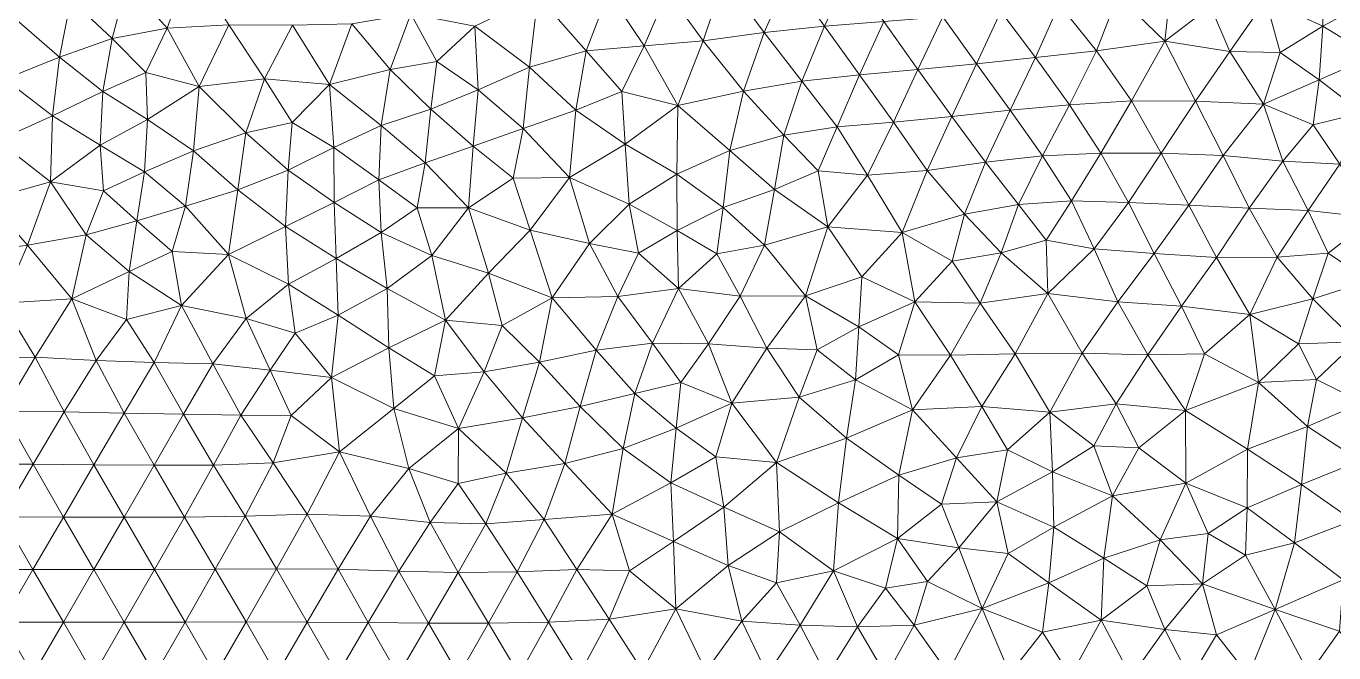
# Model space of a CAD drawing. Extents: x 1.2 to 53.9, y -43.5 to 3.2.
# Drawn here: x 40.299 to 44.602, y -39.549 to -37.486 of the extents above; entities that cross this region are included whole.
import ezdxf

# ---------------------------------------------------------------- set-up
doc = ezdxf.new("R2010")
doc.units = 0
doc.header["$MEASUREMENT"] = 0
doc.layers.add('layer', color=7, linetype='Continuous')

msp = doc.modelspace()

# ---------------------------------------------------------------- linework, layer by layer
at = {"layer": 'layer', "color": 47, "lineweight": 9}
for points in [[(40.7632, -37.4919), (40.839, -37.279), (40.6308, -37.3429)], [(40.9661, -37.4814), (40.839, -37.279), (40.7632, -37.4919)], [(44.5684, -37.2938), (44.3782, -37.3999), (44.5659, -37.4859)], [(44.7385, -37.3915), (44.5684, -37.2938), (44.5659, -37.4859)], [(40.5823, -37.5265), (40.6308, -37.3429), (40.4459, -37.3977)], [(40.7632, -37.4919), (40.6308, -37.3429), (40.5823, -37.5265)], [(42.5273, -37.5344), (42.5954, -37.3275), (42.4099, -37.3713)], [(42.7275, -37.5064), (42.5954, -37.3275), (42.5273, -37.5344)], [(42.7275, -37.5064), (42.8087, -37.3208), (42.5954, -37.3275)], [(42.9262, -37.4863), (42.8087, -37.3208), (42.7275, -37.5064)], [(42.9262, -37.4863), (43.0103, -37.3049), (42.8087, -37.3208)], [(43.1216, -37.4703), (43.0103, -37.3049), (42.9262, -37.4863)], [(44.0674, -37.3347), (43.8913, -37.3844), (44.0452, -37.5352)], [(44.1958, -37.4216), (44.0674, -37.3347), (44.0452, -37.5352)], [(41.9552, -37.6205), (41.9828, -37.3861), (41.7752, -37.4855)], [(42.1421, -37.5671), (41.9828, -37.3861), (41.9552, -37.6205)], [(42.1421, -37.5671), (42.2156, -37.3747), (41.9828, -37.3861)], [(42.3324, -37.5504), (42.2156, -37.3747), (42.1421, -37.5671)], [(42.3324, -37.5504), (42.4099, -37.3713), (42.2156, -37.3747)], [(42.5273, -37.5344), (42.4099, -37.3713), (42.3324, -37.5504)], [(43.8913, -37.3844), (43.6985, -37.4145), (43.8206, -37.567)], [(44.0452, -37.5352), (43.8913, -37.3844), (43.8206, -37.567)], [(40.4459, -37.3977), (40.2586, -37.4574), (40.4088, -37.588)], [(40.5823, -37.5265), (40.4459, -37.3977), (40.4088, -37.588)], [(43.6985, -37.4145), (43.5064, -37.4371), (43.6202, -37.5895)], [(43.8206, -37.567), (43.6985, -37.4145), (43.6202, -37.5895)], [(44.26, -37.5688), (44.1958, -37.4216), (44.0452, -37.5352)], [(44.3782, -37.3999), (44.1958, -37.4216), (44.26, -37.5688)], [(44.4254, -37.573), (44.3782, -37.3999), (44.26, -37.5688)], [(44.5659, -37.4859), (44.3782, -37.3999), (44.4254, -37.573)], [(44.7385, -37.3915), (44.5659, -37.4859), (44.7292, -37.5861)], [(40.4088, -37.588), (40.2586, -37.4574), (40.2287, -37.6606)], [(41.4967, -37.6289), (41.5646, -37.4449), (41.371, -37.4779)], [(41.4967, -37.6289), (41.6508, -37.6023), (41.5646, -37.4449)], [(41.6508, -37.6023), (41.7752, -37.4855), (41.5646, -37.4449)], [(43.0414, -37.6458), (43.1216, -37.4703), (42.9262, -37.4863)], [(43.2332, -37.6281), (43.1216, -37.4703), (43.0414, -37.6458)], [(43.2332, -37.6281), (43.315, -37.4552), (43.1216, -37.4703)], [(43.4258, -37.6096), (43.315, -37.4552), (43.2332, -37.6281)], [(43.5064, -37.4371), (43.315, -37.4552), (43.4258, -37.6096)], [(43.6202, -37.5895), (43.5064, -37.4371), (43.4258, -37.6096)], [(40.6929, -37.6387), (40.7632, -37.4919), (40.5823, -37.5265)], [(40.868, -37.6844), (40.7632, -37.4919), (40.6929, -37.6387)], [(40.9661, -37.4814), (40.7632, -37.4919), (40.868, -37.6844)], [(41.0833, -37.6598), (40.9661, -37.4814), (40.868, -37.6844)], [(41.1753, -37.4825), (40.9661, -37.4814), (41.0833, -37.6598)], [(41.2969, -37.6783), (41.1753, -37.4825), (41.0833, -37.6598)], [(41.2969, -37.6783), (41.371, -37.4779), (41.1753, -37.4825)], [(41.2969, -37.6783), (41.4967, -37.6289), (41.371, -37.4779)], [(41.7864, -37.6951), (41.7752, -37.4855), (41.6508, -37.6023)], [(41.9552, -37.6205), (41.7752, -37.4855), (41.7864, -37.6951)], [(42.6591, -37.6996), (42.7275, -37.5064), (42.5273, -37.5344)], [(42.8518, -37.6671), (42.7275, -37.5064), (42.6591, -37.6996)], [(42.8518, -37.6671), (42.9262, -37.4863), (42.7275, -37.5064)], [(43.0414, -37.6458), (42.9262, -37.4863), (42.8518, -37.6671)], [(44.5659, -37.4859), (44.4254, -37.573), (44.553, -37.6628)], [(44.7292, -37.5861), (44.5659, -37.4859), (44.553, -37.6628)], [(40.5517, -37.7005), (40.5823, -37.5265), (40.4088, -37.588)], [(40.6929, -37.6387), (40.5823, -37.5265), (40.5517, -37.7005)], [(42.2588, -37.7015), (42.3324, -37.5504), (42.1421, -37.5671)], [(42.4429, -37.7476), (42.3324, -37.5504), (42.2588, -37.7015)], [(42.4429, -37.7476), (42.5273, -37.5344), (42.3324, -37.5504)], [(42.6591, -37.6996), (42.5273, -37.5344), (42.4429, -37.7476)], [(44.0452, -37.5352), (43.8206, -37.567), (43.9357, -37.7315)], [(44.1469, -37.733), (44.0452, -37.5352), (43.9357, -37.7315)], [(44.26, -37.5688), (44.0452, -37.5352), (44.1469, -37.733)], [(40.3857, -37.7811), (40.4088, -37.588), (40.2287, -37.6606)], [(40.5517, -37.7005), (40.4088, -37.588), (40.3857, -37.7811)], [(41.6305, -37.7592), (41.6508, -37.6023), (41.4967, -37.6289)], [(41.7864, -37.6951), (41.6508, -37.6023), (41.6305, -37.7592)], [(42.1079, -37.7629), (42.1421, -37.5671), (41.9552, -37.6205)], [(42.2588, -37.7015), (42.1421, -37.5671), (42.1079, -37.7629)], [(43.6202, -37.5895), (43.4258, -37.6096), (43.5371, -37.7625)], [(43.7322, -37.7447), (43.6202, -37.5895), (43.5371, -37.7625)], [(43.8206, -37.567), (43.6202, -37.5895), (43.7322, -37.7447)], [(43.9357, -37.7315), (43.8206, -37.567), (43.7322, -37.7447)], [(44.3699, -37.7425), (44.26, -37.5688), (44.1469, -37.733)], [(44.4254, -37.573), (44.26, -37.5688), (44.3699, -37.7425)], [(44.553, -37.6628), (44.4254, -37.573), (44.3699, -37.7425)], [(44.7292, -37.5861), (44.553, -37.6628), (44.6945, -37.7715)], [(40.6988, -37.793), (40.6929, -37.6387), (40.5517, -37.7005)], [(40.868, -37.6844), (40.6929, -37.6387), (40.6988, -37.793)], [(41.4676, -37.813), (41.4967, -37.6289), (41.2969, -37.6783)], [(41.6305, -37.7592), (41.4967, -37.6289), (41.4676, -37.813)], [(41.9348, -37.8225), (41.9552, -37.6205), (41.7864, -37.6951)], [(42.1079, -37.7629), (41.9552, -37.6205), (41.9348, -37.8225)], [(42.9677, -37.8171), (43.0414, -37.6458), (42.8518, -37.6671)], [(43.1526, -37.8024), (43.0414, -37.6458), (42.9677, -37.8171)], [(43.1526, -37.8024), (43.2332, -37.6281), (43.0414, -37.6458)], [(43.3444, -37.7833), (43.2332, -37.6281), (43.1526, -37.8024)], [(43.4258, -37.6096), (43.2332, -37.6281), (43.3444, -37.7833)], [(43.5371, -37.7625), (43.4258, -37.6096), (43.3444, -37.7833)], [(40.3857, -37.7811), (40.2287, -37.6606), (40.205, -37.8624)], [(40.8496, -37.8963), (40.868, -37.6844), (40.6988, -37.793)], [(41.0221, -37.8373), (40.868, -37.6844), (40.8496, -37.8963)], [(41.0221, -37.8373), (41.0833, -37.6598), (40.868, -37.6844)], [(41.1748, -37.8035), (41.0833, -37.6598), (41.0221, -37.8373)], [(41.1748, -37.8035), (41.2969, -37.6783), (41.0833, -37.6598)], [(41.3119, -37.8853), (41.2969, -37.6783), (41.1748, -37.8035)], [(41.4676, -37.813), (41.2969, -37.6783), (41.3119, -37.8853)], [(42.8518, -37.6671), (42.6591, -37.6996), (42.7926, -37.8448)], [(42.9677, -37.8171), (42.8518, -37.6671), (42.7926, -37.8448)], [(44.553, -37.6628), (44.3699, -37.7425), (44.5339, -37.8106)], [(44.6945, -37.7715), (44.553, -37.6628), (44.5339, -37.8106)], [(40.5425, -37.8773), (40.5517, -37.7005), (40.3857, -37.7811)], [(40.6988, -37.793), (40.5517, -37.7005), (40.5425, -37.8773)], [(41.7702, -37.8811), (41.7864, -37.6951), (41.6305, -37.7592)], [(41.9348, -37.8225), (41.7864, -37.6951), (41.7702, -37.8811)], [(42.2698, -37.8747), (42.2588, -37.7015), (42.1079, -37.7629)], [(42.4429, -37.7476), (42.2588, -37.7015), (42.2698, -37.8747)], [(42.6147, -37.8957), (42.6591, -37.6996), (42.4429, -37.7476)], [(42.7926, -37.8448), (42.6591, -37.6996), (42.6147, -37.8957)], [(43.9357, -37.7315), (43.7322, -37.7447), (43.8347, -37.9035)], [(44.034, -37.9038), (43.9357, -37.7315), (43.8347, -37.9035)], [(44.1469, -37.733), (43.9357, -37.7315), (44.034, -37.9038)], [(41.6117, -37.9361), (41.6305, -37.7592), (41.4676, -37.813)], [(41.7702, -37.8811), (41.6305, -37.7592), (41.6117, -37.9361)], [(42.0868, -37.9837), (42.1079, -37.7629), (41.9348, -37.8225)], [(42.2698, -37.8747), (42.1079, -37.7629), (42.0868, -37.9837)], [(42.4406, -37.9728), (42.4429, -37.7476), (42.2698, -37.8747)], [(42.6147, -37.8957), (42.4429, -37.7476), (42.4406, -37.9728)], [(43.5371, -37.7625), (43.3444, -37.7833), (43.4561, -37.9333)], [(43.6437, -37.9131), (43.5371, -37.7625), (43.4561, -37.9333)], [(43.7322, -37.7447), (43.5371, -37.7625), (43.6437, -37.9131)], [(43.8347, -37.9035), (43.7322, -37.7447), (43.6437, -37.9131)], [(44.2381, -37.9122), (44.1469, -37.733), (44.034, -37.9038)], [(44.3699, -37.7425), (44.1469, -37.733), (44.2381, -37.9122)], [(44.4336, -37.9309), (44.3699, -37.7425), (44.2381, -37.9122)], [(44.5339, -37.8106), (44.3699, -37.7425), (44.4336, -37.9309)], [(44.6945, -37.7715), (44.5339, -37.8106), (44.6215, -37.9399)], [(40.3795, -37.9979), (40.3857, -37.7811), (40.205, -37.8624)], [(40.5425, -37.8773), (40.3857, -37.7811), (40.3795, -37.9979)], [(40.6884, -37.9657), (40.6988, -37.793), (40.5425, -37.8773)], [(40.8496, -37.8963), (40.6988, -37.793), (40.6884, -37.9657)], [(41.1617, -37.9602), (41.1748, -37.8035), (41.0221, -37.8373)], [(41.3119, -37.8853), (41.1748, -37.8035), (41.1617, -37.9602)], [(41.4597, -37.9922), (41.4676, -37.813), (41.3119, -37.8853)], [(41.6117, -37.9361), (41.4676, -37.813), (41.4597, -37.9922)], [(42.9048, -37.9625), (42.9677, -37.8171), (42.7926, -37.8448)], [(43.0674, -37.9763), (42.9677, -37.8171), (42.9048, -37.9625)], [(43.0674, -37.9763), (43.1526, -37.8024), (42.9677, -37.8171)], [(43.264, -37.9614), (43.1526, -37.8024), (43.0674, -37.9763)], [(43.3444, -37.7833), (43.1526, -37.8024), (43.264, -37.9614)], [(43.4561, -37.9333), (43.3444, -37.7833), (43.264, -37.9614)], [(44.5339, -37.8106), (44.4336, -37.9309), (44.6215, -37.9399)], [(40.996, -38.0251), (41.0221, -37.8373), (40.8496, -37.8963)], [(41.1617, -37.9602), (41.0221, -37.8373), (40.996, -38.0251)], [(41.9011, -37.9866), (41.9348, -37.8225), (41.7702, -37.8811)], [(42.0868, -37.9837), (41.9348, -37.8225), (41.9011, -37.9866)], [(42.7617, -38.0237), (42.7926, -37.8448), (42.6147, -37.8957)], [(42.9048, -37.9625), (42.7926, -37.8448), (42.7617, -38.0237)], [(40.3795, -37.9979), (40.205, -37.8624), (40.1717, -38.057)], [(40.5535, -38.0277), (40.5425, -37.8773), (40.3795, -37.9979)], [(40.6884, -37.9657), (40.5425, -37.8773), (40.5535, -38.0277)], [(40.8238, -38.0787), (40.8496, -37.8963), (40.6884, -37.9657)], [(40.996, -38.0251), (40.8496, -37.8963), (40.8238, -38.0787)], [(41.3124, -38.0669), (41.3119, -37.8853), (41.1617, -37.9602)], [(41.4597, -37.9922), (41.3119, -37.8853), (41.3124, -38.0669)], [(41.7549, -38.0843), (41.7702, -37.8811), (41.6117, -37.9361)], [(41.9011, -37.9866), (41.7702, -37.8811), (41.7549, -38.0843)], [(42.2838, -38.0721), (42.2698, -37.8747), (42.0868, -37.9837)], [(42.4406, -37.9728), (42.2698, -37.8747), (42.2838, -38.0721)], [(42.593, -38.083), (42.6147, -37.8957), (42.4406, -37.9728)], [(42.7617, -38.0237), (42.6147, -37.8957), (42.593, -38.083)], [(43.8347, -37.9035), (43.6437, -37.9131), (43.7386, -38.0611)], [(43.9257, -38.0663), (43.8347, -37.9035), (43.7386, -38.0611)], [(43.9257, -38.0663), (44.034, -37.9038), (43.8347, -37.9035)], [(44.1242, -38.0751), (44.034, -37.9038), (43.9257, -38.0663)], [(44.2381, -37.9122), (44.034, -37.9038), (44.1242, -38.0751)], [(41.5858, -38.0843), (41.6117, -37.9361), (41.4597, -37.9922)], [(41.7549, -38.0843), (41.6117, -37.9361), (41.5858, -38.0843)], [(43.4561, -37.9333), (43.264, -37.9614), (43.3862, -38.1045)], [(43.4561, -37.9333), (43.3862, -38.1045), (43.5637, -38.073)], [(43.6437, -37.9131), (43.4561, -37.9333), (43.5637, -38.073)], [(43.7386, -38.0611), (43.6437, -37.9131), (43.5637, -38.073)], [(44.3232, -38.0848), (44.2381, -37.9122), (44.1242, -38.0751)], [(44.4336, -37.9309), (44.2381, -37.9122), (44.3232, -38.0848)], [(44.5177, -38.0926), (44.4336, -37.9309), (44.3232, -38.0848)], [(44.6215, -37.9399), (44.4336, -37.9309), (44.5177, -38.0926)], [(44.6215, -37.9399), (44.5177, -38.0926), (44.7332, -38.1166)], [(40.6631, -38.1269), (40.6884, -37.9657), (40.5535, -38.0277)], [(40.8238, -38.0787), (40.6884, -37.9657), (40.6631, -38.1269)], [(41.1531, -38.1459), (41.1617, -37.9602), (40.996, -38.0251)], [(41.3124, -38.0669), (41.1617, -37.9602), (41.1531, -38.1459)], [(41.958, -38.1577), (41.9011, -37.9866), (41.7549, -38.0843)], [(42.0868, -37.9837), (41.9011, -37.9866), (41.958, -38.1577)], [(42.1528, -38.2018), (42.0868, -37.9837), (41.958, -38.1577)], [(42.2838, -38.0721), (42.0868, -37.9837), (42.1528, -38.2018)], [(42.4411, -38.1587), (42.4406, -37.9728), (42.2838, -38.0721)], [(42.593, -38.083), (42.4406, -37.9728), (42.4411, -38.1587)], [(42.9364, -38.1463), (42.9048, -37.9625), (42.7617, -38.0237)], [(42.9364, -38.1463), (43.0674, -37.9763), (42.9048, -37.9625)], [(43.1813, -38.1653), (43.0674, -37.9763), (42.9364, -38.1463)], [(43.264, -37.9614), (43.0674, -37.9763), (43.1813, -38.1653)], [(43.3862, -38.1045), (43.264, -37.9614), (43.1813, -38.1653)], [(40.3795, -37.9979), (40.1717, -38.057), (40.3042, -38.2073)], [(40.3042, -38.2073), (40.4973, -38.1727), (40.3795, -37.9979)], [(40.4973, -38.1727), (40.5535, -38.0277), (40.3795, -37.9979)], [(40.6631, -38.1269), (40.5535, -38.0277), (40.4973, -38.1727)], [(40.9646, -38.2374), (40.996, -38.0251), (40.8238, -38.0787)], [(41.1531, -38.1459), (40.996, -38.0251), (40.9646, -38.2374)], [(41.467, -38.165), (41.4597, -37.9922), (41.3124, -38.0669)], [(41.5858, -38.0843), (41.4597, -37.9922), (41.467, -38.165)], [(42.7291, -38.2072), (42.7617, -38.0237), (42.593, -38.083)], [(42.9364, -38.1463), (42.7617, -38.0237), (42.7291, -38.2072)], [(40.1084, -38.2347), (40.3042, -38.2073), (40.1717, -38.057)], [(41.3188, -38.2507), (41.3124, -38.0669), (41.1531, -38.1459)], [(41.467, -38.165), (41.3124, -38.0669), (41.3188, -38.2507)], [(42.3135, -38.2333), (42.2838, -38.0721), (42.1528, -38.2018)], [(42.4411, -38.1587), (42.2838, -38.0721), (42.3135, -38.2333)], [(43.5637, -38.073), (43.3862, -38.1045), (43.5076, -38.2324)], [(43.5637, -38.073), (43.5076, -38.2324), (43.6552, -38.1908)], [(43.7386, -38.0611), (43.5637, -38.073), (43.6552, -38.1908)], [(43.8133, -38.2188), (43.7386, -38.0611), (43.6552, -38.1908)], [(43.8133, -38.2188), (43.9257, -38.0663), (43.7386, -38.0611)], [(44.0111, -38.2349), (43.9257, -38.0663), (43.8133, -38.2188)], [(44.1242, -38.0751), (43.9257, -38.0663), (44.0111, -38.2349)], [(44.2159, -38.2476), (44.1242, -38.0751), (44.0111, -38.2349)], [(44.3232, -38.0848), (44.1242, -38.0751), (44.2159, -38.2476)], [(40.78, -38.2277), (40.8238, -38.0787), (40.6631, -38.1269)], [(40.9646, -38.2374), (40.8238, -38.0787), (40.78, -38.2277)], [(41.6339, -38.241), (41.5858, -38.0843), (41.467, -38.165)], [(41.7549, -38.0843), (41.5858, -38.0843), (41.6339, -38.241)], [(41.8209, -38.2991), (41.7549, -38.0843), (41.6339, -38.241)], [(41.958, -38.1577), (41.7549, -38.0843), (41.8209, -38.2991)], [(42.5714, -38.2359), (42.593, -38.083), (42.4411, -38.1587)], [(42.7291, -38.2072), (42.593, -38.083), (42.5714, -38.2359)], [(43.3862, -38.1045), (43.1813, -38.1653), (43.3465, -38.2596)], [(43.5076, -38.2324), (43.3862, -38.1045), (43.3465, -38.2596)], [(44.4153, -38.2468), (44.3232, -38.0848), (44.2159, -38.2476)], [(44.5177, -38.0926), (44.3232, -38.0848), (44.4153, -38.2468)], [(44.5826, -38.2335), (44.5177, -38.0926), (44.4153, -38.2468)], [(44.7332, -38.1166), (44.5177, -38.0926), (44.5826, -38.2335)], [(44.7332, -38.1166), (44.5826, -38.2335), (44.7176, -38.3246)], [(40.6379, -38.2941), (40.6631, -38.1269), (40.4973, -38.1727)], [(40.78, -38.2277), (40.6631, -38.1269), (40.6379, -38.2941)], [(41.1625, -38.3358), (41.1531, -38.1459), (40.9646, -38.2374)], [(41.3188, -38.2507), (41.1531, -38.1459), (41.1625, -38.3358)], [(42.0295, -38.3799), (41.958, -38.1577), (41.8209, -38.2991)], [(42.0295, -38.3799), (42.1528, -38.2018), (41.958, -38.1577)], [(42.4461, -38.3499), (42.4411, -38.1587), (42.3135, -38.2333)], [(42.5714, -38.2359), (42.4411, -38.1587), (42.4461, -38.3499)], [(42.863, -38.374), (42.9364, -38.1463), (42.7291, -38.2072)], [(43.0486, -38.3117), (42.9364, -38.1463), (42.863, -38.374)], [(43.1813, -38.1653), (42.9364, -38.1463), (43.0486, -38.3117)], [(40.3042, -38.2073), (40.4496, -38.3836), (40.4973, -38.1727)], [(40.6379, -38.2941), (40.4973, -38.1727), (40.4496, -38.3836)], [(41.4872, -38.3498), (41.467, -38.165), (41.3188, -38.2507)], [(41.6339, -38.241), (41.467, -38.165), (41.4872, -38.3498)], [(42.2457, -38.3763), (42.1528, -38.2018), (42.0295, -38.3799)], [(42.3135, -38.2333), (42.1528, -38.2018), (42.2457, -38.3763)], [(43.1813, -38.1653), (43.0486, -38.3117), (43.2233, -38.3935)], [(43.3465, -38.2596), (43.1813, -38.1653), (43.2233, -38.3935)], [(43.6613, -38.366), (43.6552, -38.1908), (43.5076, -38.2324)], [(43.6613, -38.366), (43.8133, -38.2188), (43.6552, -38.1908)], [(40.1084, -38.2347), (40.222, -38.3977), (40.3042, -38.2073)], [(40.222, -38.3977), (40.4496, -38.3836), (40.3042, -38.2073)], [(40.8104, -38.4059), (40.78, -38.2277), (40.6379, -38.2941)], [(40.9646, -38.2374), (40.78, -38.2277), (40.8104, -38.4059)], [(41.0236, -38.4479), (40.9646, -38.2374), (40.8104, -38.4059)], [(41.1625, -38.3358), (40.9646, -38.2374), (41.0236, -38.4479)], [(41.6794, -38.4534), (41.6339, -38.241), (41.4872, -38.3498)], [(41.6794, -38.4534), (41.8209, -38.2991), (41.6339, -38.241)], [(42.4461, -38.3499), (42.3135, -38.2333), (42.2457, -38.3763)], [(42.6485, -38.3749), (42.5714, -38.2359), (42.4461, -38.3499)], [(42.6485, -38.3749), (42.7291, -38.2072), (42.5714, -38.2359)], [(42.863, -38.374), (42.7291, -38.2072), (42.6485, -38.3749)], [(43.5076, -38.2324), (43.3465, -38.2596), (43.4379, -38.3982)], [(43.6613, -38.366), (43.5076, -38.2324), (43.4379, -38.3982)], [(43.8909, -38.3932), (43.8133, -38.2188), (43.6613, -38.366)], [(44.0111, -38.2349), (43.8133, -38.2188), (43.8909, -38.3932)], [(44.1007, -38.4075), (44.0111, -38.2349), (43.8909, -38.3932)], [(44.2159, -38.2476), (44.0111, -38.2349), (44.1007, -38.4075)], [(44.3251, -38.4348), (44.2159, -38.2476), (44.1007, -38.4075)], [(44.4153, -38.2468), (44.2159, -38.2476), (44.3251, -38.4348)], [(44.5329, -38.3836), (44.4153, -38.2468), (44.3251, -38.4348)], [(44.5826, -38.2335), (44.4153, -38.2468), (44.5329, -38.3836)], [(44.7176, -38.3246), (44.5826, -38.2335), (44.5329, -38.3836)], [(41.3258, -38.4373), (41.3188, -38.2507), (41.1625, -38.3358)], [(41.4872, -38.3498), (41.3188, -38.2507), (41.3258, -38.4373)], [(43.4379, -38.3982), (43.3465, -38.2596), (43.2233, -38.3935)], [(40.4496, -38.3836), (40.6294, -38.452), (40.6379, -38.2941)], [(40.8104, -38.4059), (40.6379, -38.2941), (40.6294, -38.452)], [(41.8659, -38.4714), (41.8209, -38.2991), (41.6794, -38.4534)], [(42.0295, -38.3799), (41.8209, -38.2991), (41.8659, -38.4714)], [(43.0486, -38.3117), (42.863, -38.374), (43.0392, -38.476)], [(43.2233, -38.3935), (43.0486, -38.3117), (43.0392, -38.476)], [(44.7176, -38.3246), (44.5329, -38.3836), (44.6757, -38.5255)], [(41.1844, -38.4962), (41.1625, -38.3358), (41.0236, -38.4479)], [(41.3258, -38.4373), (41.1625, -38.3358), (41.1844, -38.4962)], [(41.4928, -38.5452), (41.4872, -38.3498), (41.3258, -38.4373)], [(41.6794, -38.4534), (41.4872, -38.3498), (41.4928, -38.5452)], [(42.1746, -38.5531), (42.2457, -38.3763), (42.0295, -38.3799)], [(42.3605, -38.5292), (42.2457, -38.3763), (42.1746, -38.5531)], [(42.3605, -38.5292), (42.4461, -38.3499), (42.2457, -38.3763)], [(42.5441, -38.5318), (42.4461, -38.3499), (42.3605, -38.5292)], [(42.5441, -38.5318), (42.6485, -38.3749), (42.4461, -38.3499)], [(42.7366, -38.5461), (42.6485, -38.3749), (42.5441, -38.5318)], [(42.863, -38.374), (42.6485, -38.3749), (42.7366, -38.5461)], [(42.9018, -38.5517), (42.863, -38.374), (42.7366, -38.5461)], [(43.0392, -38.476), (42.863, -38.374), (42.9018, -38.5517)], [(43.5537, -38.5652), (43.6613, -38.366), (43.4379, -38.3982)], [(43.7741, -38.5631), (43.6613, -38.366), (43.5537, -38.5652)], [(43.8909, -38.3932), (43.6613, -38.366), (43.7741, -38.5631)], [(40.1228, -38.578), (40.3285, -38.5758), (40.222, -38.3977)], [(40.222, -38.3977), (40.3285, -38.5758), (40.4496, -38.3836)], [(40.3285, -38.5758), (40.5292, -38.5865), (40.4496, -38.3836)], [(40.4496, -38.3836), (40.5292, -38.5865), (40.6294, -38.452)], [(40.6294, -38.452), (40.7206, -38.5937), (40.8104, -38.4059)], [(40.7206, -38.5937), (40.914, -38.5982), (40.8104, -38.4059)], [(41.0236, -38.4479), (40.8104, -38.4059), (40.914, -38.5982)], [(41.9888, -38.5918), (42.0295, -38.3799), (41.8659, -38.4714)], [(42.1746, -38.5531), (42.0295, -38.3799), (41.9888, -38.5918)], [(43.2233, -38.3935), (43.0392, -38.476), (43.1692, -38.5685)], [(43.3403, -38.5693), (43.2233, -38.3935), (43.1692, -38.5685)], [(43.4379, -38.3982), (43.2233, -38.3935), (43.3403, -38.5693)], [(43.5537, -38.5652), (43.4379, -38.3982), (43.3403, -38.5693)], [(43.9897, -38.5682), (43.8909, -38.3932), (43.7741, -38.5631)], [(44.1007, -38.4075), (43.8909, -38.3932), (43.9897, -38.5682)], [(44.176, -38.5644), (44.1007, -38.4075), (43.9897, -38.5682)], [(44.3251, -38.4348), (44.1007, -38.4075), (44.176, -38.5644)], [(44.5329, -38.3836), (44.3251, -38.4348), (44.4856, -38.5313)], [(44.6757, -38.5255), (44.5329, -38.3836), (44.4856, -38.5313)], [(40.5292, -38.5865), (40.7206, -38.5937), (40.6294, -38.452)], [(40.914, -38.5982), (41.1019, -38.6188), (41.0236, -38.4479)], [(41.1844, -38.4962), (41.0236, -38.4479), (41.1019, -38.6188)], [(41.3036, -38.6427), (41.3258, -38.4373), (41.1844, -38.4962)], [(41.4928, -38.5452), (41.3258, -38.4373), (41.3036, -38.6427)], [(41.6431, -38.6368), (41.6794, -38.4534), (41.4928, -38.5452)], [(41.806, -38.6243), (41.6794, -38.4534), (41.6431, -38.6368)], [(41.806, -38.6243), (41.8659, -38.4714), (41.6794, -38.4534)], [(44.3251, -38.4348), (44.176, -38.5644), (44.3535, -38.6593)], [(44.4856, -38.5313), (44.3251, -38.4348), (44.3535, -38.6593)], [(41.3036, -38.6427), (41.1844, -38.4962), (41.1019, -38.6188)], [(41.9888, -38.5918), (41.8659, -38.4714), (41.806, -38.6243)], [(43.0392, -38.476), (42.9018, -38.5517), (43.0277, -38.6501)], [(43.1692, -38.5685), (43.0392, -38.476), (43.0277, -38.6501)], [(41.5093, -38.7447), (41.4928, -38.5452), (41.3036, -38.6427)], [(41.5093, -38.7447), (41.6431, -38.6368), (41.4928, -38.5452)], [(42.3018, -38.6958), (42.3605, -38.5292), (42.1746, -38.5531)], [(42.4529, -38.6597), (42.3605, -38.5292), (42.3018, -38.6958)], [(42.4529, -38.6597), (42.5441, -38.5318), (42.3605, -38.5292)], [(42.621, -38.727), (42.5441, -38.5318), (42.4529, -38.6597)], [(42.7366, -38.5461), (42.5441, -38.5318), (42.621, -38.727)], [(42.8421, -38.7073), (42.7366, -38.5461), (42.621, -38.727)], [(42.8421, -38.7073), (42.9018, -38.5517), (42.7366, -38.5461)], [(44.5446, -38.6497), (44.4856, -38.5313), (44.3535, -38.6593)], [(44.6757, -38.5255), (44.4856, -38.5313), (44.5446, -38.6497)], [(44.6959, -38.7246), (44.6757, -38.5255), (44.5446, -38.6497)], [(40.1228, -38.578), (40.2238, -38.7534), (40.3285, -38.5758)], [(40.2238, -38.7534), (40.4248, -38.7556), (40.3285, -38.5758)], [(40.3285, -38.5758), (40.4248, -38.7556), (40.5292, -38.5865)], [(40.4248, -38.7556), (40.6223, -38.7598), (40.5292, -38.5865)], [(40.5292, -38.5865), (40.6223, -38.7598), (40.7206, -38.5937)], [(41.9321, -38.7758), (41.9888, -38.5918), (41.806, -38.6243)], [(42.1223, -38.7378), (41.9888, -38.5918), (41.9321, -38.7758)], [(42.1223, -38.7378), (42.1746, -38.5531), (41.9888, -38.5918)], [(42.3018, -38.6958), (42.1746, -38.5531), (42.1223, -38.7378)], [(43.0277, -38.6501), (42.9018, -38.5517), (42.8421, -38.7073)], [(43.1692, -38.5685), (43.0277, -38.6501), (43.2153, -38.7492)], [(43.3403, -38.5693), (43.1692, -38.5685), (43.2153, -38.7492)], [(43.4439, -38.7381), (43.3403, -38.5693), (43.2153, -38.7492)], [(43.4439, -38.7381), (43.5537, -38.5652), (43.3403, -38.5693)], [(43.6674, -38.7567), (43.5537, -38.5652), (43.4439, -38.7381)], [(43.7741, -38.5631), (43.5537, -38.5652), (43.6674, -38.7567)], [(43.8859, -38.7296), (43.7741, -38.5631), (43.6674, -38.7567)], [(43.9897, -38.5682), (43.7741, -38.5631), (43.8859, -38.7296)], [(44.1136, -38.7517), (43.9897, -38.5682), (43.8859, -38.7296)], [(44.176, -38.5644), (43.9897, -38.5682), (44.1136, -38.7517)], [(44.3535, -38.6593), (44.176, -38.5644), (44.1136, -38.7517)], [(40.6223, -38.7598), (40.8168, -38.7631), (40.7206, -38.5937)], [(40.7206, -38.5937), (40.8168, -38.7631), (40.914, -38.5982)], [(40.8168, -38.7631), (41.0059, -38.7667), (40.914, -38.5982)], [(40.914, -38.5982), (41.0059, -38.7667), (41.1019, -38.6188)], [(41.0059, -38.7667), (41.1717, -38.7677), (41.1019, -38.6188)], [(41.1019, -38.6188), (41.1717, -38.7677), (41.3036, -38.6427)], [(41.7216, -38.8109), (41.806, -38.6243), (41.6431, -38.6368)], [(41.9321, -38.7758), (41.806, -38.6243), (41.7216, -38.8109)], [(41.1717, -38.7677), (41.3305, -38.8876), (41.3036, -38.6427)], [(41.3305, -38.8876), (41.5093, -38.7447), (41.3036, -38.6427)], [(41.7216, -38.8109), (41.6431, -38.6368), (41.5093, -38.7447)], [(42.4378, -38.81), (42.4529, -38.6597), (42.3018, -38.6958)], [(42.621, -38.727), (42.4529, -38.6597), (42.4378, -38.81)], [(43.0277, -38.6501), (42.8421, -38.7073), (42.9988, -38.8422)], [(43.2153, -38.7492), (43.0277, -38.6501), (42.9988, -38.8422)], [(44.3535, -38.6593), (44.1136, -38.7517), (44.3181, -38.8782)], [(44.5155, -38.8042), (44.3535, -38.6593), (44.3181, -38.8782)], [(44.5446, -38.6497), (44.3535, -38.6593), (44.5155, -38.8042)], [(44.6959, -38.7246), (44.5446, -38.6497), (44.5155, -38.8042)], [(42.2636, -38.8765), (42.3018, -38.6958), (42.1223, -38.7378)], [(42.4378, -38.81), (42.3018, -38.6958), (42.2636, -38.8765)], [(42.7675, -38.9226), (42.8421, -38.7073), (42.621, -38.727)], [(42.9988, -38.8422), (42.8421, -38.7073), (42.7675, -38.9226)], [(40.1223, -38.9279), (40.3228, -38.9285), (40.2238, -38.7534)], [(40.2238, -38.7534), (40.3228, -38.9285), (40.4248, -38.7556)], [(40.3228, -38.9285), (40.5222, -38.93), (40.4248, -38.7556)], [(40.4248, -38.7556), (40.5222, -38.93), (40.6223, -38.7598)], [(40.5222, -38.93), (40.72, -38.9313), (40.6223, -38.7598)], [(40.6223, -38.7598), (40.72, -38.9313), (40.8168, -38.7631)], [(40.72, -38.9313), (40.916, -38.931), (40.8168, -38.7631)], [(40.8168, -38.7631), (40.916, -38.931), (41.0059, -38.7667)], [(41.3305, -38.8876), (41.558, -38.9426), (41.5093, -38.7447)], [(41.558, -38.9426), (41.7216, -38.8109), (41.5093, -38.7447)], [(42.0717, -38.926), (42.1223, -38.7378), (41.9321, -38.7758)], [(42.2636, -38.8765), (42.1223, -38.7378), (42.0717, -38.926)], [(42.5681, -38.9042), (42.621, -38.727), (42.4378, -38.81)], [(42.7675, -38.9226), (42.621, -38.727), (42.5681, -38.9042)], [(43.2153, -38.7492), (42.9988, -38.8422), (43.1701, -38.9645)], [(43.3601, -38.9074), (43.2153, -38.7492), (43.1701, -38.9645)], [(43.3601, -38.9074), (43.4439, -38.7381), (43.2153, -38.7492)], [(43.5278, -38.8814), (43.4439, -38.7381), (43.3601, -38.9074)], [(43.6674, -38.7567), (43.4439, -38.7381), (43.5278, -38.8814)], [(43.6674, -38.7567), (43.5278, -38.8814), (43.6757, -38.9535)], [(43.8859, -38.7296), (43.6674, -38.7567), (43.8124, -38.8681)], [(43.8124, -38.8681), (43.6674, -38.7567), (43.6757, -38.9535)], [(43.9599, -38.8738), (43.8859, -38.7296), (43.8124, -38.8681)], [(44.1136, -38.7517), (43.8859, -38.7296), (43.9599, -38.8738)], [(44.1136, -38.7517), (43.9599, -38.8738), (44.1143, -38.9907)], [(44.3181, -38.8782), (44.1136, -38.7517), (44.1143, -38.9907)], [(44.6881, -38.9172), (44.6959, -38.7246), (44.5155, -38.8042)], [(40.916, -38.931), (41.1117, -38.9241), (41.0059, -38.7667)], [(41.0059, -38.7667), (41.1117, -38.9241), (41.1717, -38.7677)], [(41.1117, -38.9241), (41.3305, -38.8876), (41.1717, -38.7677)], [(41.9321, -38.7758), (41.7216, -38.8109), (41.8781, -38.9573)], [(42.0717, -38.926), (41.9321, -38.7758), (41.8781, -38.9573)], [(44.5155, -38.8042), (44.3181, -38.8782), (44.4957, -38.9949)], [(44.6881, -38.9172), (44.5155, -38.8042), (44.4957, -38.9949)], [(41.7206, -38.9914), (41.7216, -38.8109), (41.558, -38.9426)], [(41.8781, -38.9573), (41.7216, -38.8109), (41.7206, -38.9914)], [(42.4201, -38.99), (42.4378, -38.81), (42.2636, -38.8765)], [(42.5681, -38.9042), (42.4378, -38.81), (42.4201, -38.99)], [(42.9988, -38.8422), (42.7675, -38.9226), (42.9722, -39.0554)], [(43.1701, -38.9645), (42.9988, -38.8422), (42.9722, -39.0554)], [(41.1117, -38.9241), (41.224, -39.0928), (41.3305, -38.8876)], [(41.224, -39.0928), (41.4324, -39.0995), (41.3305, -38.8876)], [(41.3305, -38.8876), (41.4324, -39.0995), (41.558, -38.9426)], [(42.2271, -39.0924), (42.2636, -38.8765), (42.0717, -38.926)], [(42.4201, -38.99), (42.2636, -38.8765), (42.2271, -39.0924)], [(43.5278, -38.8814), (43.3601, -38.9074), (43.4931, -39.0517)], [(43.6757, -38.9535), (43.5278, -38.8814), (43.4931, -39.0517)], [(43.8739, -39.0327), (43.8124, -38.8681), (43.6757, -38.9535)], [(43.9599, -38.8738), (43.8124, -38.8681), (43.8739, -39.0327)], [(44.1143, -38.9907), (43.9599, -38.8738), (43.8739, -39.0327)], [(44.3181, -38.8782), (44.1143, -38.9907), (44.3167, -39.0715)], [(44.4957, -38.9949), (44.3181, -38.8782), (44.3167, -39.0715)], [(40.1223, -38.9279), (40.222, -39.1018), (40.3228, -38.9285)], [(40.222, -39.1018), (40.422, -39.1023), (40.3228, -38.9285)], [(40.3228, -38.9285), (40.422, -39.1023), (40.5222, -38.93)], [(40.422, -39.1023), (40.6213, -39.1027), (40.5222, -38.93)], [(40.5222, -38.93), (40.6213, -39.1027), (40.72, -38.9313)], [(40.6213, -39.1027), (40.8202, -39.1023), (40.72, -38.9313)], [(40.72, -38.9313), (40.8202, -39.1023), (40.916, -38.931)], [(40.8202, -39.1023), (41.0196, -39.0995), (40.916, -38.931)], [(40.916, -38.931), (41.0196, -39.0995), (41.1117, -38.9241)], [(41.0196, -39.0995), (41.224, -39.0928), (41.1117, -38.9241)], [(42.0036, -39.1104), (42.0717, -38.926), (41.8781, -38.9573)], [(42.2271, -39.0924), (42.0717, -38.926), (42.0036, -39.1104)], [(42.5948, -39.0691), (42.5681, -38.9042), (42.4201, -38.99)], [(42.7675, -38.9226), (42.5681, -38.9042), (42.5948, -39.0691)], [(42.7774, -39.151), (42.7675, -38.9226), (42.5948, -39.0691)], [(42.9722, -39.0554), (42.7675, -38.9226), (42.7774, -39.151)], [(43.3114, -39.0598), (43.3601, -38.9074), (43.1701, -38.9645)], [(43.4931, -39.0517), (43.3601, -38.9074), (43.3114, -39.0598)], [(44.6641, -39.1138), (44.6881, -38.9172), (44.4957, -38.9949)], [(41.4324, -39.0995), (41.6286, -39.1204), (41.558, -38.9426)], [(41.558, -38.9426), (41.6286, -39.1204), (41.7206, -38.9914)], [(41.7206, -38.9914), (41.8117, -39.1245), (41.8781, -38.9573)], [(41.8117, -39.1245), (42.0036, -39.1104), (41.8781, -38.9573)], [(43.1701, -38.9645), (42.9722, -39.0554), (43.1665, -39.1728)], [(43.3114, -39.0598), (43.1701, -38.9645), (43.1665, -39.1728)], [(43.6757, -38.9535), (43.4931, -39.0517), (43.6803, -39.1355)], [(43.8739, -39.0327), (43.6757, -38.9535), (43.6803, -39.1355)], [(41.6286, -39.1204), (41.8117, -39.1245), (41.7206, -38.9914)], [(42.4291, -39.1832), (42.4201, -38.99), (42.2271, -39.0924)], [(42.5948, -39.0691), (42.4201, -38.99), (42.4291, -39.1832)], [(44.1143, -38.9907), (43.8739, -39.0327), (44.0298, -39.1767)], [(44.1885, -39.1566), (44.1143, -38.9907), (44.0298, -39.1767)], [(44.3167, -39.0715), (44.1143, -38.9907), (44.1885, -39.1566)], [(44.4957, -38.9949), (44.3167, -39.0715), (44.472, -39.1866)], [(44.6641, -39.1138), (44.4957, -38.9949), (44.472, -39.1866)], [(42.9722, -39.0554), (42.7774, -39.151), (42.9551, -39.279)], [(43.1665, -39.1728), (42.9722, -39.0554), (42.9551, -39.279)], [(43.3683, -39.2037), (43.3114, -39.0598), (43.1665, -39.1728)], [(43.4931, -39.0517), (43.3114, -39.0598), (43.3683, -39.2037)], [(43.4931, -39.0517), (43.3683, -39.2037), (43.53, -39.2219)], [(43.6803, -39.1355), (43.4931, -39.0517), (43.53, -39.2219)], [(43.8739, -39.0327), (43.6803, -39.1355), (43.8452, -39.238)], [(44.0298, -39.1767), (43.8739, -39.0327), (43.8452, -39.238)], [(40.1216, -39.2751), (40.3218, -39.2753), (40.222, -39.1018)], [(40.222, -39.1018), (40.3218, -39.2753), (40.422, -39.1023)], [(40.3218, -39.2753), (40.5218, -39.2754), (40.422, -39.1023)], [(40.422, -39.1023), (40.5218, -39.2754), (40.6213, -39.1027)], [(40.5218, -39.2754), (40.7215, -39.2752), (40.6213, -39.1027)], [(40.6213, -39.1027), (40.7215, -39.2752), (40.8202, -39.1023)], [(40.7215, -39.2752), (40.9216, -39.2742), (40.8202, -39.1023)], [(40.8202, -39.1023), (40.9216, -39.2742), (41.0196, -39.0995)], [(40.9216, -39.2742), (41.123, -39.2726), (41.0196, -39.0995)], [(41.0196, -39.0995), (41.123, -39.2726), (41.224, -39.0928)], [(41.123, -39.2726), (41.3257, -39.2737), (41.224, -39.0928)], [(41.224, -39.0928), (41.3257, -39.2737), (41.4324, -39.0995)], [(41.3257, -39.2737), (41.526, -39.28), (41.4324, -39.0995)], [(41.4324, -39.0995), (41.526, -39.28), (41.6286, -39.1204)], [(42.0036, -39.1104), (42.1115, -39.2754), (42.2271, -39.0924)], [(42.1115, -39.2754), (42.2847, -39.2791), (42.2271, -39.0924)], [(42.2847, -39.2791), (42.4291, -39.1832), (42.2271, -39.0924)], [(42.6091, -39.2616), (42.5948, -39.0691), (42.4291, -39.1832)], [(42.7774, -39.151), (42.5948, -39.0691), (42.6091, -39.2616)], [(44.3167, -39.0715), (44.1885, -39.1566), (44.3115, -39.2273)], [(44.472, -39.1866), (44.3167, -39.0715), (44.3115, -39.2273)], [(41.526, -39.28), (41.721, -39.2851), (41.6286, -39.1204)], [(41.6286, -39.1204), (41.721, -39.2851), (41.8117, -39.1245)], [(41.721, -39.2851), (41.9149, -39.2826), (41.8117, -39.1245)], [(41.8117, -39.1245), (41.9149, -39.2826), (42.0036, -39.1104)], [(41.9149, -39.2826), (42.1115, -39.2754), (42.0036, -39.1104)], [(42.7675, -39.3185), (42.7774, -39.151), (42.6091, -39.2616)], [(42.9551, -39.279), (42.7774, -39.151), (42.7675, -39.3185)], [(43.6803, -39.1355), (43.53, -39.2219), (43.6637, -39.3189)], [(43.8452, -39.238), (43.6803, -39.1355), (43.6637, -39.3189)], [(44.6327, -39.3084), (44.6641, -39.1138), (44.472, -39.1866)], [(42.2847, -39.2791), (42.4368, -39.4039), (42.4291, -39.1832)], [(42.4368, -39.4039), (42.6091, -39.2616), (42.4291, -39.1832)], [(43.1665, -39.1728), (42.9551, -39.279), (43.1269, -39.3365)], [(43.265, -39.3143), (43.1665, -39.1728), (43.1269, -39.3365)], [(43.3683, -39.2037), (43.1665, -39.1728), (43.265, -39.3143)], [(44.0298, -39.1767), (43.8452, -39.238), (43.986, -39.3284)], [(44.1698, -39.3216), (44.0298, -39.1767), (43.986, -39.3284)], [(44.1885, -39.1566), (44.0298, -39.1767), (44.1698, -39.3216)], [(44.3115, -39.2273), (44.1885, -39.1566), (44.1698, -39.3216)], [(44.472, -39.1866), (44.3115, -39.2273), (44.4088, -39.4065)], [(44.6327, -39.3084), (44.472, -39.1866), (44.4088, -39.4065)], [(43.4448, -39.4034), (43.3683, -39.2037), (43.265, -39.3143)], [(43.53, -39.2219), (43.3683, -39.2037), (43.4448, -39.4034)], [(43.53, -39.2219), (43.4448, -39.4034), (43.6637, -39.3189)], [(43.8452, -39.238), (43.6637, -39.3189), (43.8366, -39.4412)], [(43.986, -39.3284), (43.8452, -39.238), (43.8366, -39.4412)], [(44.4088, -39.4065), (44.3115, -39.2273), (44.1698, -39.3216)], [(40.1216, -39.2751), (40.2216, -39.4484), (40.3218, -39.2753)], [(40.2216, -39.4484), (40.4218, -39.4485), (40.3218, -39.2753)], [(40.3218, -39.2753), (40.4218, -39.4485), (40.5218, -39.2754)], [(40.4218, -39.4485), (40.6219, -39.4484), (40.5218, -39.2754)], [(40.5218, -39.2754), (40.6219, -39.4484), (40.7215, -39.2752)], [(40.6219, -39.4484), (40.8221, -39.448), (40.7215, -39.2752)], [(40.7215, -39.2752), (40.8221, -39.448), (40.9216, -39.2742)], [(40.8221, -39.448), (41.0227, -39.4476), (40.9216, -39.2742)], [(40.9216, -39.2742), (41.0227, -39.4476), (41.123, -39.2726)], [(41.0227, -39.4476), (41.2237, -39.4478), (41.123, -39.2726)], [(41.123, -39.2726), (41.2237, -39.4478), (41.3257, -39.2737)], [(41.2237, -39.4478), (41.4243, -39.4497), (41.3257, -39.2737)], [(41.3257, -39.2737), (41.4243, -39.4497), (41.526, -39.28)], [(41.4243, -39.4497), (41.6231, -39.452), (41.526, -39.28)], [(41.526, -39.28), (41.6231, -39.452), (41.721, -39.2851)], [(41.9149, -39.2826), (42.0183, -39.4479), (42.1115, -39.2754)], [(42.0183, -39.4479), (42.2171, -39.4388), (42.1115, -39.2754)], [(42.1115, -39.2754), (42.2171, -39.4388), (42.2847, -39.2791)], [(42.2171, -39.4388), (42.4368, -39.4039), (42.2847, -39.2791)], [(42.4368, -39.4039), (42.6545, -39.4453), (42.6091, -39.2616)], [(42.6545, -39.4453), (42.7675, -39.3185), (42.6091, -39.2616)], [(42.9551, -39.279), (42.7675, -39.3185), (42.8455, -39.4581)], [(42.9551, -39.279), (42.8455, -39.4581), (43.0341, -39.4632)], [(43.1269, -39.3365), (42.9551, -39.279), (43.0341, -39.4632)], [(41.6231, -39.452), (41.8205, -39.4519), (41.721, -39.2851)], [(41.721, -39.2851), (41.8205, -39.4519), (41.9149, -39.2826)], [(41.8205, -39.4519), (42.0183, -39.4479), (41.9149, -39.2826)], [(42.8455, -39.4581), (42.7675, -39.3185), (42.6545, -39.4453)], [(43.265, -39.3143), (43.1269, -39.3365), (43.2211, -39.4587)], [(43.4448, -39.4034), (43.265, -39.3143), (43.2211, -39.4587)], [(43.6637, -39.3189), (43.4448, -39.4034), (43.6433, -39.481)], [(43.6433, -39.481), (43.8366, -39.4412), (43.6637, -39.3189)], [(44.1698, -39.3216), (43.986, -39.3284), (44.0457, -39.473)], [(44.0457, -39.473), (44.2157, -39.4905), (44.1698, -39.3216)], [(44.4088, -39.4065), (44.1698, -39.3216), (44.2157, -39.4905)], [(44.6206, -39.4778), (44.6327, -39.3084), (44.4088, -39.4065)], [(43.0341, -39.4632), (43.2211, -39.4587), (43.1269, -39.3365)], [(43.8366, -39.4412), (44.0457, -39.473), (43.986, -39.3284)], [(42.2171, -39.4388), (42.3276, -39.6082), (42.4368, -39.4039)], [(42.3276, -39.6082), (42.5357, -39.6099), (42.4368, -39.4039)], [(42.4368, -39.4039), (42.5357, -39.6099), (42.6545, -39.4453)], [(43.2211, -39.4587), (43.3313, -39.615), (43.4448, -39.4034)], [(43.3313, -39.615), (43.5361, -39.6185), (43.4448, -39.4034)], [(43.4448, -39.4034), (43.5361, -39.6185), (43.6433, -39.481)], [(44.2157, -39.4905), (44.3215, -39.6236), (44.4088, -39.4065)], [(44.3215, -39.6236), (44.5211, -39.6196), (44.4088, -39.4065)], [(44.4088, -39.4065), (44.5211, -39.6196), (44.6206, -39.4778)], [(40.1215, -39.6217), (40.3217, -39.6217), (40.2216, -39.4484)], [(40.2216, -39.4484), (40.3217, -39.6217), (40.4218, -39.4485)], [(40.3217, -39.6217), (40.5219, -39.6216), (40.4218, -39.4485)], [(40.4218, -39.4485), (40.5219, -39.6216), (40.6219, -39.4484)], [(40.5219, -39.6216), (40.7222, -39.6215), (40.6219, -39.4484)], [(40.6219, -39.4484), (40.7222, -39.6215), (40.8221, -39.448)], [(40.7222, -39.6215), (40.9226, -39.6214), (40.8221, -39.448)], [(40.8221, -39.448), (40.9226, -39.6214), (41.0227, -39.4476)], [(40.9226, -39.6214), (41.1231, -39.6214), (41.0227, -39.4476)], [(41.0227, -39.4476), (41.1231, -39.6214), (41.2237, -39.4478)], [(41.1231, -39.6214), (41.3235, -39.622), (41.2237, -39.4478)], [(41.2237, -39.4478), (41.3235, -39.622), (41.4243, -39.4497)], [(41.3235, -39.622), (41.5234, -39.6229), (41.4243, -39.4497)], [(41.4243, -39.4497), (41.5234, -39.6229), (41.6231, -39.452)], [(41.5234, -39.6229), (41.7226, -39.623), (41.6231, -39.452)], [(41.6231, -39.452), (41.7226, -39.623), (41.8205, -39.4519)], [(41.7226, -39.623), (41.9219, -39.6212), (41.8205, -39.4519)], [(41.8205, -39.4519), (41.9219, -39.6212), (42.0183, -39.4479)], [(41.9219, -39.6212), (42.1224, -39.6166), (42.0183, -39.4479)], [(42.0183, -39.4479), (42.1224, -39.6166), (42.2171, -39.4388)], [(42.1224, -39.6166), (42.3276, -39.6082), (42.2171, -39.4388)], [(42.5357, -39.6099), (42.7379, -39.6209), (42.6545, -39.4453)], [(42.6545, -39.4453), (42.7379, -39.6209), (42.8455, -39.4581)], [(43.6433, -39.481), (43.7357, -39.6264), (43.8366, -39.4412)], [(43.7357, -39.6264), (43.9348, -39.6282), (43.8366, -39.4412)], [(43.8366, -39.4412), (43.9348, -39.6282), (44.0457, -39.473)], [(42.7379, -39.6209), (42.9336, -39.6261), (42.8455, -39.4581)], [(42.8455, -39.4581), (42.9336, -39.6261), (43.0341, -39.4632)], [(42.9336, -39.6261), (43.129, -39.6251), (43.0341, -39.4632)], [(43.0341, -39.4632), (43.129, -39.6251), (43.2211, -39.4587)], [(43.129, -39.6251), (43.3313, -39.615), (43.2211, -39.4587)], [(43.5361, -39.6185), (43.7357, -39.6264), (43.6433, -39.481)], [(43.9348, -39.6282), (44.1292, -39.6349), (44.0457, -39.473)], [(44.0457, -39.473), (44.1292, -39.6349), (44.2157, -39.4905)], [(44.1292, -39.6349), (44.3215, -39.6236), (44.2157, -39.4905)], [(44.5211, -39.6196), (44.7228, -39.6217), (44.6206, -39.4778)]]:
    msp.add_3dface(points, dxfattribs=at)

doc.saveas('drawing.dxf')
